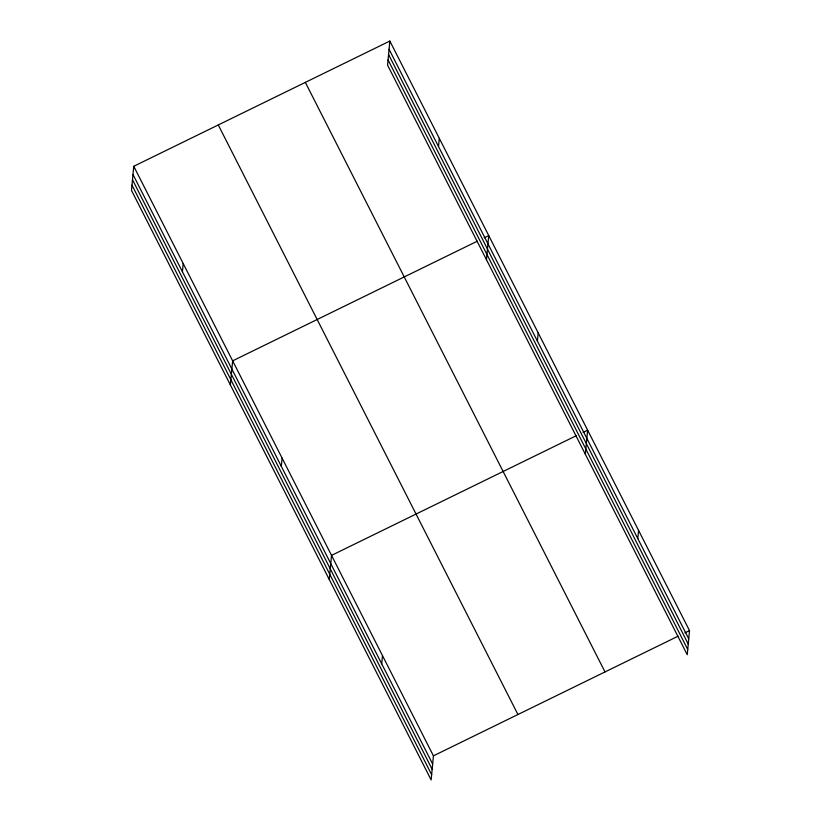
<?xml version="1.0" encoding="UTF-8"?>
<svg xmlns="http://www.w3.org/2000/svg" width="821" height="821" viewBox="0 0 821 821"><rect width="100%" height="100%" fill="white"/><g stroke="black" fill="none" stroke-linecap="round" stroke-linejoin="round"><path stroke-width="1.23" d="M133.761 166.283L131.483 190.39L431.148 779.95L433.426 755.843L133.761 166.283L389.852 41.05L689.517 630.61L687.239 654.717L387.574 65.157L389.852 41.05M182.426 271.782L183.206 263.562M230.373 384.946L232.651 360.84L477.319 241.189M281.316 466.338L282.096 458.118M329.262 579.503L331.54 555.386L576.209 435.746M381.714 663.84L382.483 655.62M438.517 146.549L439.297 138.328M486.463 259.713L488.741 235.606L484.174 237.844M537.406 341.105L538.186 332.885M585.352 454.27L587.631 430.163L583.064 432.39M637.794 538.607L638.574 530.387M433.426 755.843L678.095 636.193M684.95 632.847L689.517 630.61M389.072 49.27L688.747 638.83M388.579 54.514L688.244 644.075M388.066 59.912L687.731 649.473M305.34 82.377L605.015 671.937M218.273 124.956L517.938 714.516M132.981 174.504L432.657 764.064M132.489 179.748L432.154 769.308M131.976 185.146L431.651 774.706"/></g></svg>
